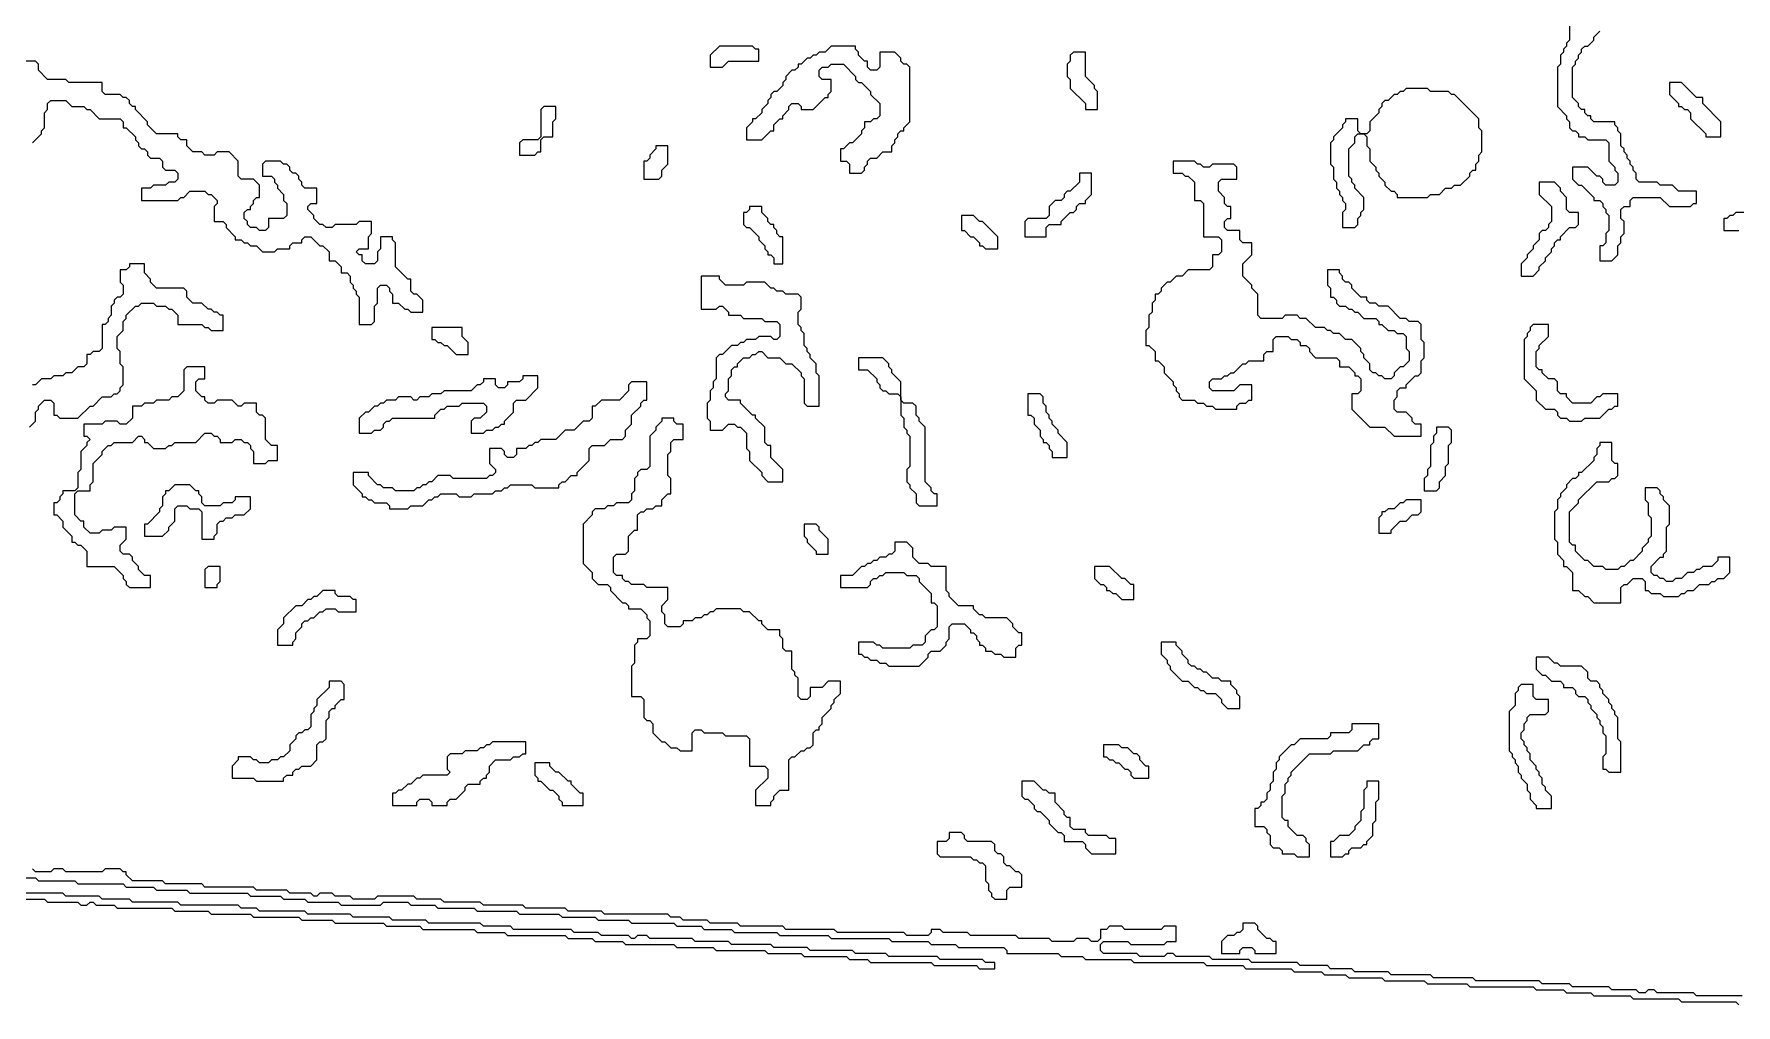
# Model space of a CAD drawing. Header units: metres. Extents: x 0 to 500, y 0 to 703.
# Drawn here: x 381.6 to 451.9, y 265.5 to 305.6 of the extents above; entities that cross this region are included whole.
import ezdxf

# ---------------------------------------------------------------- set-up
doc = ezdxf.new("R2010")
doc.units = ezdxf.units.M

msp = doc.modelspace()

# ---------------------------------------------------------------- linework, layer by layer
for points in [[(445, 306.25), (445, 305.375), (444.875, 305.25), (444.875, 305.125), (444.75, 305), (444.75, 304.875), (444.625, 304.75), (444.625, 304.375), (444.5, 304.25), (444.5, 302.625), (444.875, 302.25), (444.875, 302.125), (445, 302), (445, 301.75), (445.125, 301.625), (445.25, 301.625), (445.375, 301.5), (445.375, 301.375), (445.625, 301.375), (445.75, 301.25), (446.5, 301.25), (446.625, 301.125), (446.625, 300.375), (446.875, 300.125), (446.875, 300), (447, 299.875), (447, 299.5), (446.875, 299.375), (446.5, 299.375), (446.375, 299.5), (446.375, 299.625), (446.25, 299.75), (446.125, 299.75), (445.75, 300.125), (445.125, 300.125), (445.125, 299.625), (445.375, 299.375), (445.5, 299.375), (446, 298.875), (446, 298.75), (446.25, 298.75), (446.375, 298.625), (446.375, 298.5), (446.5, 298.375), (446.5, 298.25), (446.625, 298.125), (446.625, 297.5), (446.5, 297.375), (446.5, 297), (446.375, 296.875), (446.25, 296.875), (446.25, 296.25), (446.75, 296.25), (447, 296.5), (447, 296.875), (447.125, 297), (447.125, 297.25), (447.25, 297.375), (447.25, 297.875), (447.125, 298), (447.125, 298.375), (447.25, 298.5), (447.5, 298.5), (447.5, 298.75), (447.625, 298.875), (448.75, 298.875), (449.125, 298.5), (450, 298.5), (450.125, 298.625), (450.25, 298.625), (450.25, 299.125), (449.5, 299.125), (449.25, 299.375), (448.75, 299.375), (448.625, 299.5), (447.875, 299.5), (447.75, 299.625), (447.75, 299.875), (447.625, 300), (447.625, 300.125), (447.5, 300.25), (447.5, 300.375), (447.375, 300.5), (447.375, 300.625), (447.25, 300.75), (447.25, 300.875), (447.125, 301), (447.125, 301.5), (447, 301.625), (447, 301.75), (446.875, 301.875), (446.875, 302), (446, 302), (445.875, 302.125), (445.875, 302.25), (445.75, 302.25), (445.625, 302.375), (445.625, 302.5), (445.5, 302.5), (445.375, 302.625), (445.375, 302.75), (445.125, 303), (445.125, 304.25), (445.25, 304.375), (445.25, 304.5), (445.375, 304.625), (445.375, 304.75), (445.5, 304.875), (445.5, 305), (445.625, 305.125), (445.75, 305.125), (446, 305.375), (446, 305.5), (446.25, 305.75)], [(381.5, 301.125), (381.875, 301.5), (381.875, 301.625), (382, 301.75), (382, 302.375), (382.125, 302.5), (382.125, 302.75), (382.25, 302.875), (382.875, 302.875), (383.125, 302.625), (383.625, 302.625), (383.75, 302.5), (383.875, 302.5), (384.25, 302.125), (385.125, 302.125), (385.25, 302), (385.25, 301.75), (385.375, 301.75), (385.75, 301.375), (385.75, 301.25), (385.875, 301.125), (385.875, 301), (386, 300.875), (386.125, 300.875), (386.25, 300.75), (386.25, 300.625), (386.375, 300.5), (386.75, 300.5), (386.875, 300.375), (386.875, 300.125), (387, 300), (387.375, 300), (387.5, 299.875), (387.5, 299.625), (387.375, 299.5), (387.125, 299.5), (387, 299.375), (386.5, 299.375), (386.375, 299.25), (386, 299.25), (386, 298.75), (387.5, 298.75), (387.625, 298.875), (387.75, 298.875), (388, 299.125), (388.625, 299.125), (388.75, 299), (388.875, 299), (389.125, 298.75), (389.125, 298.625), (389, 298.5), (389, 297.875), (389.375, 297.875), (389.5, 297.75), (389.5, 297.625), (389.875, 297.25), (389.875, 297.125), (390.125, 297.125), (390.25, 297), (390.375, 297), (390.5, 296.875), (390.75, 296.875), (391, 296.625), (391.5, 296.625), (391.625, 296.75), (392.125, 296.75), (392.125, 296.875), (392.25, 297), (392.625, 297), (392.625, 297.125), (392.75, 297.25), (393, 297.25), (393.375, 296.875), (393.5, 296.875), (393.75, 296.625), (393.75, 296.25), (394, 296.25), (394.25, 296), (394.25, 295.75), (394.5, 295.75), (394.625, 295.625), (394.625, 295.375), (394.75, 295.25), (394.75, 295.125), (394.875, 295), (394.875, 294.875), (395, 294.75), (395, 293.625), (395.5, 293.625), (395.625, 293.75), (395.625, 294.375), (395.75, 294.5), (395.75, 295.125), (395.875, 295.25), (396.125, 295.25), (396.25, 295.125), (396.25, 295), (396.375, 294.875), (396.375, 294.5), (396.625, 294.5), (396.875, 294.25), (397, 294.25), (397.125, 294.125), (397.625, 294.125), (397.625, 294.625), (397.375, 294.875), (397.25, 294.875), (397.125, 295), (397.125, 295.5), (397, 295.5), (396.5, 296), (396.5, 297), (396.375, 297.125), (396.375, 297.25), (395.875, 297.25), (395.875, 296.75), (395.75, 296.625), (395.75, 296.25), (395.625, 296.125), (395.25, 296.125), (395.125, 296.25), (395.125, 296.5), (395, 296.5), (394.875, 296.625), (395, 296.75), (395.375, 296.75), (395.375, 297.25), (395.5, 297.375), (395.5, 297.875), (395, 297.875), (394.875, 297.75), (394, 297.75), (393.875, 297.625), (393.625, 297.625), (393.5, 297.75), (393.375, 297.75), (393.125, 298), (393.125, 298.125), (392.875, 298.375), (392.875, 298.5), (393, 298.625), (393.25, 298.625), (393.25, 299.25), (392.75, 299.25), (392.625, 299.375), (392.625, 299.5), (392.5, 299.625), (392.5, 299.75), (392.375, 299.875), (392.25, 299.875), (392.125, 300), (392.125, 300.125), (392, 300.25), (391.875, 300.25), (391.75, 300.375), (391.125, 300.375), (391, 300.25), (391, 299.75), (391.375, 299.75), (391.5, 299.625), (391.5, 299.5), (391.625, 299.375), (391.625, 299.25), (391.875, 299), (391.875, 298.75), (392, 298.625), (392, 298.125), (391.875, 298), (391.25, 298), (391.25, 297.625), (391.125, 297.5), (390.875, 297.5), (390.75, 297.625), (390.5, 297.625), (390.375, 297.75), (390.375, 297.875), (390.25, 298), (390.25, 298.25), (390.375, 298.375), (390.5, 298.375), (390.5, 298.5), (390.625, 298.625), (390.625, 298.75), (390.75, 298.875), (390.875, 298.875), (390.875, 299.375), (390.625, 299.625), (390.125, 299.625), (390, 299.75), (390, 300.375), (389.625, 300.75), (389.125, 300.75), (389, 300.625), (388.625, 300.625), (388.5, 300.75), (388.125, 300.75), (387.875, 301), (387.875, 301.25), (387.625, 301.25), (387.5, 301.375), (387.5, 301.5), (386.625, 301.5), (386.25, 301.875), (386.25, 302), (385.75, 302.5), (385.75, 302.625), (385.625, 302.625), (385.5, 302.75), (385.5, 302.875), (385.375, 303), (385.25, 303), (385.125, 303.125), (384.5, 303.125), (384.375, 303.25), (384.375, 303.625), (383, 303.625), (382.875, 303.75), (382.125, 303.75), (381.75, 304.125), (381.75, 304.375), (381.625, 304.5), (381.125, 304.5)], [(452.5, 298.25), (451.875, 298.25), (451.75, 298.125), (451.625, 298.125), (451.5, 298), (451.375, 298), (451.375, 297.5), (452, 297.5)], [(381.375, 289.375), (381.625, 289.625), (381.625, 290), (381.75, 290.125), (381.75, 290.25), (382, 290.5), (382.25, 290.5), (382.375, 290.375), (382.375, 289.875), (382.5, 289.875), (382.625, 289.75), (383.375, 289.75), (383.875, 290.25), (384, 290.25), (384.375, 290.625), (384.75, 290.625), (384.875, 290.75), (385, 290.75), (385.125, 290.875), (385.125, 291), (385.25, 291.125), (385.25, 291.875), (385.125, 292), (385.125, 292.5), (385, 292.625), (385, 293.125), (385.25, 293.375), (385.25, 293.75), (385.375, 293.875), (385.375, 294), (385.75, 294.375), (385.875, 294.375), (386, 294.5), (386.5, 294.5), (386.625, 294.375), (387, 294.375), (387.125, 294.25), (387.25, 294.25), (387.5, 294), (387.5, 293.625), (388.5, 293.625), (388.625, 293.5), (388.75, 293.5), (388.875, 293.375), (389.375, 293.375), (389.375, 294), (389.25, 294), (389.125, 294.125), (389, 294.125), (388.875, 294.25), (388.75, 294.25), (388.5, 294.5), (388.125, 294.5), (387.875, 294.75), (387.875, 295), (387.75, 295.125), (386.625, 295.125), (386.375, 295.375), (386.375, 295.5), (386.125, 295.75), (386.125, 296.125), (385.5, 296.125), (385.5, 296), (385.375, 295.875), (385.125, 295.875), (385.125, 295.375), (385.25, 295.25), (385.25, 294.875), (385.125, 294.75), (385, 294.75), (384.875, 294.625), (384.875, 294.5), (384.75, 294.375), (384.75, 294), (384.625, 293.875), (384.625, 293.75), (384.5, 293.625), (384.375, 293.625), (384.375, 292.625), (384.25, 292.5), (384, 292.5), (383.875, 292.375), (383.75, 292.375), (383.75, 292), (383.625, 291.875), (383.375, 291.875), (383.125, 291.625), (382.875, 291.625), (382.75, 291.5), (382.375, 291.5), (382.25, 291.375), (381.875, 291.375), (381.625, 291.125), (381.5, 291.125)], [(378.625, 270.75), (381.625, 270.75), (381.75, 270.625), (383.25, 270.625), (383.375, 270.5), (385.25, 270.5), (385.375, 270.375), (386.5, 270.375), (386.625, 270.25), (387.875, 270.25), (388, 270.125), (390.375, 270.125), (390.5, 270), (391.75, 270), (391.875, 269.875), (392.75, 269.875), (392.875, 269.75), (394.125, 269.75), (394.25, 269.625), (395.875, 269.625), (396, 269.75), (397, 269.75), (397.125, 269.625), (398.125, 269.625), (398.25, 269.5), (399.75, 269.5), (399.875, 269.375), (401.5, 269.375), (401.625, 269.25), (403.25, 269.25), (403.375, 269.125), (404.75, 269.125), (404.875, 269), (406.125, 269), (406.25, 268.875), (408, 268.875), (408.125, 268.75), (409.125, 268.75), (409.25, 268.625), (410.375, 268.625), (410.5, 268.5), (412.25, 268.5), (412.375, 268.375), (414.375, 268.375), (414.5, 268.25), (416.875, 268.25), (417, 268.125), (418.5, 268.125), (418.625, 268), (419.625, 268), (419.75, 267.875), (421.625, 267.875), (421.75, 267.75), (421.75, 267.625), (423.875, 267.625), (424, 267.5), (424.875, 267.5), (425, 267.375), (426.875, 267.375), (427, 267.25), (429.875, 267.25), (430, 267.125), (431.5, 267.125), (431.625, 267), (433.5, 267), (433.625, 266.875), (434.75, 266.875), (434.875, 266.75), (435.75, 266.75), (435.875, 266.625), (437.25, 266.625), (437.375, 266.5), (439, 266.5), (439.125, 266.375), (440.75, 266.375), (440.875, 266.25), (443.5, 266.25), (443.625, 266.125), (444.75, 266.125), (444.875, 266), (445.875, 266), (446, 265.875), (447.5, 265.875), (447.625, 265.75), (449.5, 265.75), (449.625, 265.625), (451.875, 265.625), (452, 265.5)], [(452.125, 265.875), (450.25, 265.875), (450.125, 266), (448.625, 266), (448.5, 266.125), (448.25, 266.125), (448.125, 266), (447.875, 266), (447.75, 266.125), (446.75, 266.125), (446.625, 266.25), (445.125, 266.25), (445, 266.375), (443.875, 266.375), (443.75, 266.5), (441.125, 266.5), (441, 266.625), (439.375, 266.625), (439.25, 266.75), (437.625, 266.75), (437.5, 266.875), (436.125, 266.875), (436, 267), (435.125, 267), (435, 267.125), (433.875, 267.125), (433.75, 267.25), (431.875, 267.25), (431.75, 267.375), (430.25, 267.375), (430.125, 267.5), (428.75, 267.5), (428.625, 267.625), (428.375, 267.625), (428.25, 267.5), (427.25, 267.5), (427.125, 267.625), (425.75, 267.625), (425.625, 267.75), (425.625, 268), (425.75, 268.125), (426.75, 268.125), (426.875, 268), (428.25, 268), (428.375, 268.125), (428.75, 268.125), (428.75, 268.75), (428.25, 268.75), (428.125, 268.625), (426.625, 268.625), (426.5, 268.75), (426, 268.75), (425.875, 268.625), (425.625, 268.625), (425.625, 268.25), (425.5, 268.125), (425.25, 268.125), (425.125, 268.25), (424.625, 268.25), (424.5, 268.125), (423.625, 268.125), (423.5, 268.25), (422.25, 268.25), (422.125, 268.375), (420.25, 268.375), (420.125, 268.5), (419.125, 268.5), (419, 268.625), (418.625, 268.625), (418.625, 268.5), (418.5, 268.375), (417.625, 268.375), (417.5, 268.5), (414.75, 268.5), (414.625, 268.625), (412.625, 268.625), (412.5, 268.75), (410.75, 268.75), (410.625, 268.875), (409.5, 268.875), (409.375, 269), (408.375, 269), (408.25, 269.125), (407.875, 269.125), (407.75, 269.25), (405.125, 269.25), (405, 269.375), (403.625, 269.375), (403.5, 269.5), (401.875, 269.5), (401.75, 269.625), (400.125, 269.625), (400, 269.75), (398.5, 269.75), (398.375, 269.875), (397.375, 269.875), (397.25, 270), (395.75, 270), (395.625, 269.875), (394.75, 269.875), (394.625, 270), (394, 270), (393.875, 270.125), (393.375, 270.125), (393.25, 270), (393.125, 270), (393, 270.125), (392.125, 270.125), (392, 270.25), (390.75, 270.25), (390.625, 270.375), (388.625, 270.375), (388.5, 270.5), (387, 270.5), (386.875, 270.625), (385.625, 270.625), (385.375, 270.875), (385.375, 271), (385.25, 271), (385.125, 271.125), (384.5, 271.125), (384.375, 271), (382.875, 271), (382.75, 271.125), (382.375, 271.125), (382.25, 271), (381.625, 271), (381.5, 271.125)], [(379.75, 269.875), (382, 269.875), (382.125, 269.75), (383.375, 269.75), (383.5, 269.625), (383.75, 269.625), (383.875, 269.75), (384, 269.75), (384.125, 269.625), (384.875, 269.625), (385, 269.5), (387.25, 269.5), (387.375, 269.375), (388.75, 269.375), (388.875, 269.25), (390.5, 269.25), (390.625, 269.125), (392.5, 269.125), (392.625, 269), (393.875, 269), (394, 268.875), (396, 268.875), (396.125, 268.75), (397.5, 268.75), (397.625, 268.625), (399.75, 268.625), (399.875, 268.5), (401, 268.5), (401.125, 268.375), (403.5, 268.375), (403.625, 268.25), (404.625, 268.25), (404.75, 268.125), (405.875, 268.125), (406, 268), (408, 268), (408.125, 267.875), (409.625, 267.875), (409.75, 267.75), (411.75, 267.75), (411.875, 267.625), (413.25, 267.625), (413.375, 267.5), (415.125, 267.5), (415.25, 267.375), (416, 267.375), (416.125, 267.25), (418.625, 267.25), (418.75, 267.125), (420.5, 267.125), (420.625, 267), (421.25, 267), (421.25, 267.25), (420.875, 267.25), (420.75, 267.375), (419, 267.375), (418.875, 267.5), (416.875, 267.5), (416.75, 267.625), (415.5, 267.625), (415.375, 267.75), (413.625, 267.75), (413.5, 267.875), (412.125, 267.875), (412, 268), (410.375, 268), (410.25, 268.125), (408.875, 268.125), (408.75, 268.25), (407, 268.25), (406.875, 268.375), (406.5, 268.375), (406.375, 268.25), (406.25, 268.25), (406.125, 268.375), (405, 268.375), (404.875, 268.5), (403.875, 268.5), (403.75, 268.625), (401.375, 268.625), (401.25, 268.75), (400.125, 268.75), (400, 268.875), (397.875, 268.875), (397.75, 269), (396.375, 269), (396.25, 269.125), (394.75, 269.125), (394.625, 269.25), (392.875, 269.25), (392.75, 269.375), (390.875, 269.375), (390.75, 269.5), (390.125, 269.5), (390, 269.625), (387.625, 269.625), (387.5, 269.75), (385.625, 269.75), (385.5, 269.875), (384.375, 269.875), (384.25, 270), (382.875, 270), (382.75, 270.125), (380, 270.125)]]:
    msp.add_lwpolyline(points)
for points in [[(409.875, 305.125), (409.5, 304.75), (409.5, 304.25), (410, 304.25), (410.25, 304.5), (411.5, 304.5), (411.5, 305), (411.375, 305), (411.25, 305.125)], [(414.5, 305.125), (414.25, 304.875), (414, 304.875), (413.875, 304.75), (413.75, 304.75), (413.625, 304.625), (413.5, 304.625), (413.25, 304.375), (413.125, 304.375), (413.125, 304.25), (413, 304.125), (412.875, 304.125), (412.625, 303.875), (412.625, 303.75), (412.5, 303.625), (412.5, 303.5), (412.25, 303.25), (412.125, 303.25), (412, 303.125), (412, 303), (411.875, 302.875), (411.875, 302.75), (411.625, 302.5), (411.625, 302.375), (411.375, 302.125), (411.25, 302.125), (411.25, 302), (411, 301.75), (411, 301.25), (411.625, 301.25), (412, 301.625), (412.125, 301.625), (412.125, 301.875), (412.375, 302.125), (412.5, 302.125), (412.5, 302.25), (412.75, 302.5), (412.75, 302.625), (412.875, 302.75), (413.125, 302.75), (413.25, 302.625), (413.25, 302.5), (413.75, 302.5), (414.25, 303), (414.375, 303), (414.375, 303.125), (414.5, 303.25), (414.5, 303.75), (414.125, 303.75), (414, 303.875), (414, 304.125), (414.125, 304.25), (414.375, 304.25), (414.5, 304.375), (415, 304.375), (415.5, 303.875), (415.5, 303.75), (415.625, 303.625), (415.75, 303.625), (416.125, 303.25), (416.125, 303.125), (416.5, 302.75), (416.5, 302.25), (416.375, 302.125), (416.25, 302.125), (416.125, 302), (415.875, 302), (415.875, 301.75), (415.75, 301.625), (415.75, 301.5), (415.375, 301.125), (415.25, 301.125), (415, 300.875), (414.875, 300.875), (414.875, 300.375), (415.125, 300.375), (415.25, 300.25), (415.25, 299.875), (415.75, 299.875), (415.875, 300), (415.875, 300.125), (416, 300.25), (416, 300.375), (416.125, 300.5), (416.375, 300.5), (416.625, 300.75), (417, 300.75), (417, 301), (417.125, 301.125), (417.125, 301.25), (417.25, 301.375), (417.25, 301.5), (417.375, 301.625), (417.5, 301.625), (417.5, 301.75), (417.75, 302), (417.75, 304.25), (417.625, 304.375), (417.5, 304.375), (417.375, 304.5), (417.375, 304.625), (417.125, 304.875), (416.5, 304.875), (416.5, 304.25), (416.375, 304.125), (416.125, 304.125), (416, 304.25), (416, 304.5), (415.875, 304.5), (415.625, 304.75), (415.625, 304.875), (415.5, 305), (415.5, 305.125)], [(424.5, 304.875), (424.375, 304.75), (424.375, 304.5), (424.25, 304.375), (424.25, 303.875), (424.375, 303.75), (424.375, 303.375), (425, 302.75), (425, 302.5), (425.5, 302.5), (425.5, 303.25), (425.375, 303.375), (425.375, 303.5), (425, 303.875), (425, 304.875)], [(438.25, 303.375), (438.125, 303.25), (438, 303.25), (437.875, 303.125), (437.75, 303.125), (437.5, 302.875), (437.375, 302.875), (437.25, 302.75), (437.25, 302.625), (437.125, 302.5), (437.125, 302.375), (436.75, 302), (436.75, 301.625), (436.625, 301.5), (436.375, 301.5), (436.25, 301.625), (436.25, 302.125), (435.75, 302.125), (435.75, 302), (435.625, 301.875), (435.625, 301.75), (435.25, 301.375), (435.25, 301.25), (435.125, 301.125), (435.125, 300.25), (435.25, 300.125), (435.25, 299.625), (435.375, 299.5), (435.375, 299.25), (435.5, 299.125), (435.5, 299), (435.625, 298.875), (435.625, 298.75), (435.75, 298.625), (435.75, 298.375), (435.625, 298.25), (435.625, 297.625), (436.125, 297.625), (436.25, 297.75), (436.25, 298), (436.375, 298.125), (436.375, 298.25), (436.5, 298.375), (436.5, 298.875), (436.125, 299.25), (436.125, 299.375), (436, 299.5), (436, 299.625), (435.875, 299.75), (435.875, 300.875), (436.125, 301.125), (436.125, 301.375), (436.25, 301.5), (436.5, 301.5), (436.625, 301.375), (436.625, 301), (436.75, 300.875), (436.75, 300.375), (437, 300.125), (437, 300), (437.125, 299.875), (437.125, 299.75), (437.375, 299.5), (437.375, 299.375), (437.625, 299.125), (437.75, 299.125), (437.875, 299), (437.875, 298.875), (439.125, 298.875), (439.25, 299), (439.625, 299), (439.875, 299.25), (440.125, 299.25), (440.25, 299.375), (440.5, 299.375), (440.875, 299.75), (440.875, 299.875), (441, 300), (441.125, 300), (441.125, 300.25), (441.25, 300.375), (441.25, 300.625), (441.375, 300.75), (441.375, 301.625), (441.25, 301.75), (441.25, 302.125), (440.25, 303.125), (440.125, 303.125), (440, 303.25), (439.25, 303.25), (439.125, 303.375)], [(449.125, 303.625), (449.125, 303.125), (449.5, 302.75), (449.5, 302.625), (449.625, 302.625), (449.75, 302.5), (449.875, 302.5), (450, 302.375), (450, 302.125), (450.625, 301.5), (450.625, 301.375), (451.25, 301.375), (451.25, 302), (450.5, 302.75), (450.5, 303), (450.25, 303), (449.625, 303.625)], [(402.625, 302.625), (402.5, 302.5), (402.5, 301.375), (402.375, 301.25), (401.75, 301.25), (401.625, 301.125), (401.625, 300.625), (402.25, 300.625), (402.375, 300.75), (402.5, 300.75), (402.5, 301.25), (402.625, 301.375), (403, 301.375), (403, 302), (403.125, 302.125), (403.125, 302.625)], [(407.25, 301), (407.25, 300.875), (407, 300.625), (407, 300.5), (406.875, 300.375), (406.75, 300.375), (406.75, 299.625), (407.375, 299.625), (407.5, 299.75), (407.5, 300), (407.75, 300.25), (407.75, 301)], [(428.625, 300.375), (428.625, 299.875), (429, 299.875), (429.125, 299.75), (429.25, 299.75), (429.5, 299.5), (429.5, 298.75), (429.75, 298.75), (429.875, 298.625), (429.875, 297.25), (430.5, 297.25), (430.625, 297.125), (430.625, 296.625), (430.5, 296.5), (430.25, 296.5), (430.25, 296), (430.125, 295.875), (429.25, 295.875), (429, 295.625), (428.75, 295.625), (428.5, 295.375), (428.375, 295.375), (428.125, 295.125), (428.125, 295), (428, 294.875), (427.875, 294.875), (427.875, 294.625), (427.75, 294.5), (427.75, 294.125), (427.625, 294), (427.625, 293.5), (427.5, 293.375), (427.5, 292.75), (427.625, 292.75), (427.875, 292.5), (427.875, 292.125), (428, 292.125), (428.25, 291.875), (428.25, 291.625), (428.625, 291.25), (428.625, 291.125), (428.75, 291), (428.75, 290.875), (428.875, 290.75), (428.875, 290.625), (429, 290.5), (429.5, 290.5), (429.625, 290.375), (429.875, 290.375), (430, 290.25), (430.25, 290.25), (430.375, 290.125), (431.25, 290.125), (431.25, 290.25), (431.375, 290.375), (431.625, 290.375), (431.75, 290.5), (431.875, 290.5), (431.875, 291.125), (431.375, 291.125), (431.125, 290.875), (430.25, 290.875), (430.125, 291), (430.125, 291.25), (430.25, 291.375), (430.625, 291.375), (430.75, 291.5), (430.875, 291.5), (431, 291.625), (431.125, 291.625), (431.5, 292), (431.625, 292), (431.75, 292.125), (432.375, 292.125), (432.375, 292.375), (432.5, 292.5), (432.75, 292.5), (432.75, 293), (432.875, 293.125), (433.375, 293.125), (433.5, 293), (433.75, 293), (433.875, 292.875), (433.875, 292.75), (434.125, 292.75), (434.25, 292.625), (434.25, 292.5), (434.5, 292.25), (435.375, 292.25), (435.5, 292.125), (435.5, 291.875), (435.875, 291.875), (436.125, 291.625), (436.125, 291.5), (436.25, 291.5), (436.375, 291.375), (436.375, 290.875), (436.25, 290.75), (436, 290.75), (436, 290.125), (436.75, 289.375), (437.375, 289.375), (437.75, 289), (438.875, 289), (438.875, 289.5), (438.625, 289.5), (438.5, 289.625), (438.5, 289.75), (438.25, 290), (437.875, 290), (437.75, 290.125), (437.75, 290.5), (437.875, 290.625), (437.875, 290.875), (438, 291), (438.25, 291), (438.25, 291.125), (438.625, 291.5), (438.75, 291.5), (438.875, 291.625), (438.875, 292.125), (439, 292.25), (439, 292.875), (438.875, 293), (438.875, 293.625), (438.75, 293.75), (438.375, 293.75), (438.25, 293.875), (438, 293.875), (437.5, 294.375), (437.125, 294.375), (437, 294.5), (436.75, 294.5), (436.625, 294.625), (436.625, 294.75), (436.375, 294.75), (436, 295.125), (436, 295.25), (435.875, 295.375), (435.75, 295.375), (435.625, 295.5), (435.625, 295.625), (435.5, 295.75), (435.5, 295.875), (435, 295.875), (435, 295.25), (435.125, 295.125), (435.125, 294.75), (435.25, 294.75), (435.375, 294.625), (435.375, 294.5), (435.5, 294.375), (435.75, 294.375), (435.875, 294.25), (436, 294.25), (436.125, 294.125), (436.25, 294.125), (436.5, 293.875), (437, 293.875), (437.125, 293.75), (437.125, 293.625), (437.25, 293.625), (437.5, 293.375), (437.75, 293.375), (437.875, 293.25), (438.125, 293.25), (438.25, 293.125), (438.25, 292.625), (438.375, 292.5), (438.375, 292.125), (438.125, 291.875), (438, 291.875), (437.75, 291.625), (437.75, 291.5), (437.625, 291.375), (437.375, 291.375), (437.25, 291.5), (437.125, 291.5), (437, 291.625), (436.875, 291.625), (436.75, 291.75), (436.75, 292), (436.5, 292.25), (436.5, 292.375), (436.375, 292.5), (436.375, 292.625), (436, 293), (435.75, 293), (435.5, 293.25), (435.25, 293.25), (435.125, 293.375), (435, 293.375), (434.875, 293.5), (434.5, 293.5), (434.125, 293.875), (433.875, 293.875), (433.75, 294), (433.25, 294), (433.125, 293.875), (432.25, 293.875), (432.125, 294), (432.125, 294.875), (431.875, 295.125), (431.875, 295.25), (431.5, 295.625), (431.5, 296.125), (431.875, 296.5), (431.875, 297), (431.5, 297), (431.375, 297.125), (431.375, 297.5), (430.875, 297.5), (430.75, 297.625), (430.75, 297.875), (430.875, 298), (431, 298), (431, 298.5), (430.875, 298.5), (430.75, 298.625), (430.75, 298.875), (430.5, 299.125), (430.5, 299.5), (430.625, 299.625), (431.25, 299.625), (431.25, 300.125), (431.125, 300.25), (430.25, 300.25), (430.125, 300.125), (429.875, 300.125), (429.75, 300.25), (429.625, 300.25), (429.5, 300.375)], [(424.75, 299.875), (424.75, 299.5), (424.375, 299.125), (424.25, 299.125), (424.125, 299), (424.125, 298.875), (424, 298.75), (423.75, 298.75), (423.5, 298.5), (423.5, 298.125), (423.375, 298), (422.625, 298), (422.5, 297.875), (422.5, 297.25), (423.375, 297.25), (423.375, 297.625), (423.5, 297.75), (424, 297.75), (424, 297.875), (424.375, 298.25), (424.5, 298.25), (424.625, 298.375), (424.625, 298.5), (424.75, 298.625), (425, 298.625), (425, 298.75), (425.25, 299), (425.25, 299.875)], [(443.75, 299.5), (443.75, 299), (444.25, 298.5), (444.25, 297.875), (444.125, 297.75), (444.125, 297.625), (444, 297.5), (443.875, 297.5), (443.75, 297.375), (443.75, 297.125), (443.5, 296.875), (443.5, 296.75), (443.25, 296.5), (443.25, 296.375), (443, 296.125), (443, 295.625), (443.5, 295.625), (443.75, 295.875), (443.75, 296), (444, 296.25), (444, 296.375), (444.25, 296.625), (444.25, 296.75), (444.375, 296.875), (444.375, 297), (444.5, 297.125), (444.625, 297.125), (444.625, 297.25), (445, 297.625), (445.25, 297.625), (445.375, 297.75), (445.375, 298.25), (445, 298.25), (444.875, 298.375), (444.875, 298.875), (444.625, 299.125), (444.625, 299.25), (444.375, 299.5)], [(411.125, 298.5), (411.125, 298.375), (411, 298.25), (410.875, 298.25), (410.875, 297.75), (411, 297.625), (411.125, 297.625), (411.5, 297.25), (411.5, 297.125), (411.75, 296.875), (411.75, 296.75), (411.875, 296.625), (411.875, 296.5), (412, 296.5), (412.125, 296.375), (412.125, 296.125), (412.5, 296.125), (412.5, 297.25), (412.375, 297.25), (412.25, 297.375), (412.25, 297.5), (412.125, 297.625), (412.125, 297.75), (412, 297.75), (411.875, 297.875), (411.875, 298), (411.625, 298.25), (411.625, 298.5)], [(419.875, 298.125), (419.875, 297.5), (420, 297.5), (420.25, 297.25), (420.375, 297.25), (420.625, 297), (420.625, 296.875), (420.75, 296.875), (420.875, 296.75), (421.375, 296.75), (421.375, 297.25), (420.75, 297.875), (420.625, 297.875), (420.375, 298.125)], [(409.125, 295.625), (409.125, 294.25), (409.75, 294.25), (409.875, 294.375), (410, 294.375), (410.25, 294.125), (410.25, 294), (410.75, 294), (410.875, 293.875), (411.625, 293.875), (411.75, 293.75), (412.25, 293.75), (412.375, 293.625), (412.375, 293.125), (412.25, 293), (412.125, 293), (412, 293.125), (411.5, 293.125), (411.375, 293), (411, 293), (410.875, 292.875), (410.75, 292.875), (410.625, 292.75), (410.375, 292.75), (410, 292.375), (409.875, 292.375), (409.75, 292.25), (409.75, 291.375), (409.625, 291.25), (409.625, 291), (409.5, 290.875), (409.5, 290.5), (409.375, 290.375), (409.375, 289.75), (409.5, 289.625), (409.5, 289.25), (410, 289.25), (410.25, 289.5), (410.5, 289.5), (410.625, 289.375), (410.75, 289.375), (411, 289.125), (411, 288.5), (411.125, 288.375), (411.125, 288), (411.625, 287.5), (411.625, 287.375), (411.875, 287.125), (412.5, 287.125), (412.5, 287.625), (412, 288.125), (412, 288.625), (411.875, 288.625), (411.75, 288.75), (411.75, 289.375), (411.375, 289.75), (411.375, 289.875), (411.25, 289.875), (410.75, 290.375), (410.75, 290.5), (410.25, 290.5), (410.125, 290.625), (410.125, 290.75), (410.25, 290.875), (410.25, 291.375), (410.375, 291.5), (410.375, 291.75), (410.5, 291.875), (410.625, 291.875), (410.625, 292), (410.875, 292.25), (411.125, 292.25), (411.25, 292.375), (411.375, 292.375), (411.5, 292.5), (411.625, 292.5), (411.875, 292.25), (412.375, 292.25), (412.625, 292), (412.875, 292), (413.25, 291.625), (413.25, 291.5), (413.375, 291.375), (413.375, 290.375), (413.5, 290.25), (414, 290.25), (414, 291.5), (413.875, 291.625), (413.875, 292), (413.625, 292.25), (413.625, 292.375), (413.5, 292.5), (413.5, 292.625), (413.375, 292.75), (413.375, 293.25), (413.25, 293.375), (413.25, 293.5), (413.125, 293.625), (413.125, 294.125), (413.25, 294.25), (413.25, 294.75), (413.125, 294.875), (412.625, 294.875), (412.5, 295), (412.25, 295), (412.125, 295.125), (412, 295.125), (411.75, 295.375), (411, 295.375), (410.875, 295.25), (410.125, 295.25), (409.875, 295.5), (409.875, 295.625)], [(398, 293.5), (398, 293), (398.125, 293), (398.25, 292.875), (398.375, 292.875), (398.5, 292.75), (398.625, 292.75), (399, 292.375), (399.5, 292.375), (399.5, 292.875), (399.25, 293.125), (399.25, 293.5)], [(443.5, 293.625), (443.375, 293.5), (443.375, 293.375), (443.25, 293.25), (443.25, 293.125), (443.125, 293), (443.125, 291.375), (443.625, 290.875), (443.625, 290.5), (444, 290.125), (444.375, 290.125), (444.5, 290), (444.5, 289.875), (444.625, 289.75), (444.875, 289.75), (445, 289.625), (445.5, 289.625), (445.625, 289.75), (446.25, 289.75), (446.625, 290.125), (446.75, 290.125), (446.875, 290.25), (447, 290.25), (447, 290.75), (446.375, 290.75), (446.25, 290.625), (446.125, 290.625), (445.875, 290.375), (445.125, 290.375), (444.875, 290.625), (444.875, 290.75), (444.625, 290.75), (444.5, 290.875), (444.5, 291.25), (444.375, 291.375), (444.125, 291.375), (443.875, 291.625), (443.875, 291.75), (443.75, 291.75), (443.625, 291.875), (443.625, 292.5), (443.75, 292.625), (443.75, 292.75), (444.125, 293.125), (444.125, 293.625)], [(387.875, 291.875), (387.75, 291.75), (387.75, 290.875), (387.5, 290.625), (387.25, 290.625), (387.125, 290.5), (386.625, 290.5), (386.5, 290.375), (386.125, 290.375), (386, 290.25), (385.625, 290.25), (385.625, 289.75), (385.375, 289.5), (385.125, 289.5), (385, 289.625), (384.5, 289.625), (384.375, 289.5), (383.625, 289.5), (383.625, 289), (383.75, 289), (383.875, 288.875), (383.75, 288.75), (383.75, 288.625), (383.5, 288.375), (383.5, 287.625), (383.375, 287.5), (383.375, 286.875), (383.25, 286.75), (382.75, 286.75), (382.75, 286.625), (382.625, 286.5), (382.625, 286.375), (382.5, 286.25), (382.375, 286.25), (382.375, 285.75), (382.5, 285.75), (382.75, 285.5), (382.75, 285.25), (383.125, 284.875), (383.125, 284.625), (383.25, 284.625), (383.375, 284.5), (383.5, 284.5), (383.75, 284.25), (383.75, 283.625), (384.875, 283.625), (385.25, 283.25), (385.25, 283.125), (385.375, 283), (385.375, 282.875), (385.5, 282.75), (386.375, 282.75), (386.375, 283.25), (386.125, 283.25), (385.875, 283.5), (385.875, 283.625), (385.625, 283.875), (385.625, 284), (385.5, 284.125), (385.25, 284.125), (385.125, 284.25), (385.125, 284.5), (385.375, 284.75), (385.375, 285.25), (384.875, 285.25), (384.75, 285.125), (384.375, 285.125), (384.25, 285), (383.875, 285), (383.625, 285.25), (383.625, 285.5), (383.5, 285.5), (383.25, 285.75), (383.25, 286.625), (383.375, 286.75), (383.875, 286.75), (383.875, 287), (384, 287.125), (384, 287.875), (384.375, 288.25), (384.375, 288.375), (384.625, 288.625), (384.75, 288.625), (384.875, 288.75), (385.625, 288.75), (385.875, 289), (386, 289), (386.125, 288.875), (386.125, 288.75), (386.25, 288.75), (386.5, 288.5), (387, 288.5), (387.125, 288.625), (387.25, 288.625), (387.375, 288.75), (388.25, 288.75), (388.625, 289.125), (388.875, 289.125), (389, 289), (389.125, 289), (389.25, 288.875), (389.25, 288.75), (389.75, 288.75), (389.875, 288.875), (390.125, 288.875), (390.25, 288.75), (390.375, 288.75), (390.5, 288.625), (390.5, 288.5), (390.625, 288.375), (390.625, 287.875), (391.125, 287.875), (391.25, 288), (391.625, 288), (391.625, 288.625), (391.375, 288.625), (391.125, 288.875), (391.125, 289.75), (391, 289.875), (390.875, 289.875), (390.75, 290), (390.75, 290.375), (390.25, 290.375), (390.125, 290.25), (390, 290.25), (389.75, 290.5), (389.125, 290.5), (389, 290.375), (388.75, 290.375), (388.625, 290.5), (388.625, 290.625), (388.5, 290.625), (388.25, 290.875), (388.25, 291.25), (388.375, 291.375), (388.625, 291.375), (388.625, 291.875)], [(415.625, 292.25), (415.625, 291.75), (416, 291.75), (416.375, 291.375), (416.375, 291.25), (416.5, 291.125), (416.5, 291), (416.625, 290.875), (416.75, 290.875), (416.875, 290.75), (417.25, 290.75), (417.375, 290.625), (417.375, 289.875), (417.5, 289.75), (417.5, 289.375), (417.625, 289.25), (417.625, 289.125), (417.75, 289), (417.75, 287.75), (417.625, 287.625), (417.625, 287.125), (417.75, 287), (417.75, 286.875), (418, 286.625), (418, 286.25), (418.125, 286.125), (418.875, 286.125), (418.875, 286.625), (418.75, 286.625), (418.625, 286.75), (418.625, 286.875), (418.375, 287.125), (418.375, 289.375), (418.125, 289.625), (418.125, 289.75), (418, 289.875), (418, 290.25), (417.875, 290.375), (417.5, 290.375), (417.375, 290.5), (417.375, 291.25), (417, 291.625), (417, 291.75), (416.875, 291.875), (416.875, 292), (416.625, 292.25)], [(406.25, 291.25), (406.125, 291.125), (406.125, 290.875), (405.75, 290.5), (405, 290.5), (404.75, 290.25), (404.625, 290.25), (404.625, 289.75), (404.5, 289.625), (404.25, 289.625), (403.875, 289.25), (403.5, 289.25), (403.125, 288.875), (402.5, 288.875), (402.375, 288.75), (402.25, 288.75), (402.125, 288.625), (402, 288.625), (401.875, 288.5), (401.5, 288.5), (401.5, 288.25), (401.375, 288.125), (401.125, 288.125), (401, 288.25), (401, 288.375), (400.875, 288.5), (400.375, 288.5), (400.375, 287.875), (400.625, 287.625), (400.625, 287.5), (400.5, 287.375), (400.375, 287.375), (400.25, 287.25), (398.875, 287.25), (398.75, 287.375), (398.25, 287.375), (398, 287.125), (397.875, 287.125), (397.75, 287), (397.625, 287), (397.5, 286.875), (397.375, 286.875), (397.25, 286.75), (396.5, 286.75), (396.375, 286.875), (396, 286.875), (395.875, 287), (395.75, 287), (395.375, 287.375), (395.375, 287.5), (394.75, 287.5), (394.75, 287), (395.125, 286.625), (395.125, 286.5), (395.25, 286.5), (395.375, 286.375), (395.5, 286.375), (395.625, 286.25), (396.125, 286.25), (396.25, 286.125), (396.25, 286), (397, 286), (397.125, 286.125), (397.625, 286.125), (397.875, 286.375), (398, 286.375), (398.125, 286.5), (398.25, 286.5), (398.375, 286.625), (399, 286.625), (399.125, 286.5), (399.625, 286.5), (399.75, 286.625), (400.5, 286.625), (400.625, 286.75), (400.875, 286.75), (401, 286.875), (401.125, 286.875), (401.25, 287), (402.125, 287), (402.25, 286.875), (403.25, 286.875), (403.25, 287), (403.375, 287.125), (403.5, 287.125), (403.75, 287.375), (404, 287.375), (404, 287.5), (404.5, 288), (404.5, 288.5), (404.625, 288.625), (405.125, 288.625), (405.375, 288.875), (405.875, 288.875), (406, 289), (406, 289.25), (406.25, 289.5), (406.25, 289.875), (406.625, 290.25), (406.625, 290.375), (406.75, 290.5), (406.875, 290.5), (406.875, 291.25)], [(401.75, 291.5), (401.75, 291.375), (401.625, 291.25), (401.125, 291.25), (401.125, 291.125), (401, 291), (400.75, 291), (400.625, 291.125), (400.625, 291.375), (400.125, 291.375), (400.125, 291.25), (400, 291.125), (399.875, 291.125), (399.625, 290.875), (398.5, 290.875), (398.375, 290.75), (398, 290.75), (397.875, 290.625), (397.5, 290.625), (397.375, 290.5), (397.25, 290.5), (397.125, 290.625), (396.625, 290.625), (396.5, 290.5), (396.125, 290.5), (396, 290.375), (395.875, 290.375), (395.75, 290.25), (395.625, 290.25), (395.375, 290), (395.25, 290), (395, 289.75), (395, 289.125), (395.5, 289.125), (395.625, 289.25), (395.875, 289.25), (396, 289.375), (396, 289.5), (396.125, 289.625), (396.25, 289.625), (396.375, 289.75), (398.125, 289.75), (398.125, 289.875), (398.375, 290.125), (398.5, 290.125), (398.625, 290.25), (399.125, 290.25), (399.25, 290.375), (400.125, 290.375), (400.25, 290.25), (400.25, 290), (400, 289.75), (399.75, 289.75), (399.625, 289.625), (399.625, 289.125), (400.125, 289.125), (400.25, 289.25), (400.5, 289.25), (400.625, 289.375), (400.75, 289.375), (400.875, 289.5), (401, 289.5), (401, 289.625), (401.375, 290), (401.375, 290.375), (401.5, 290.5), (401.875, 290.5), (402.375, 291), (402.375, 291.5)], [(422.625, 290.75), (422.625, 289.875), (422.75, 289.875), (422.875, 289.75), (422.875, 289.5), (423.125, 289.25), (423.125, 289), (423.25, 288.875), (423.25, 288.75), (423.375, 288.75), (423.5, 288.625), (423.5, 288.5), (423.625, 288.375), (423.625, 288.125), (424.25, 288.125), (424.25, 288.75), (423.875, 289.125), (423.875, 289.25), (423.625, 289.5), (423.625, 289.625), (423.5, 289.75), (423.5, 289.875), (423.375, 290), (423.375, 290.25), (423.25, 290.375), (423.25, 290.625), (423.125, 290.75)], [(407.5, 289.75), (407.5, 289.625), (407.25, 289.375), (407.25, 289.25), (407, 289), (407, 287.75), (406.875, 287.625), (406.625, 287.625), (406.5, 287.5), (406.5, 287.375), (406.375, 287.25), (406.375, 286.75), (406.25, 286.625), (406.25, 286.375), (406.125, 286.25), (405.625, 286.25), (405.5, 286.125), (405.25, 286.125), (405.125, 286), (404.75, 286), (404.625, 285.875), (404.625, 285.75), (404.25, 285.375), (404.25, 283.75), (404.625, 283.375), (404.625, 283.125), (404.875, 282.875), (405.25, 282.875), (405.375, 282.75), (405.375, 282.625), (405.875, 282.125), (406, 282.125), (406.125, 282), (406.125, 281.875), (406.625, 281.875), (406.875, 281.625), (406.875, 281.5), (407, 281.375), (407, 280.75), (406.875, 280.625), (406.5, 280.625), (406.5, 280.5), (406.375, 280.375), (406.375, 279.625), (406.25, 279.5), (406.25, 278.25), (406.625, 278.25), (406.75, 278.125), (406.75, 277.375), (406.875, 277.25), (407, 277.25), (407.125, 277.125), (407.125, 276.75), (407.5, 276.375), (407.625, 276.375), (407.875, 276.125), (408.125, 276.125), (408.25, 276), (408.75, 276), (408.75, 276.75), (408.875, 276.875), (409.125, 276.875), (409.25, 276.75), (410, 276.75), (410.125, 276.625), (411, 276.625), (411.125, 276.5), (411.125, 275.375), (411.75, 275.375), (411.875, 275.25), (411.875, 274.875), (411.375, 274.375), (411.375, 273.75), (412, 273.75), (412, 273.875), (412.125, 274), (412.125, 274.125), (412.375, 274.375), (412.75, 274.375), (412.75, 275.625), (412.875, 275.75), (413, 275.75), (413.25, 276), (413.375, 276), (413.5, 276.125), (413.625, 276.125), (413.75, 276.25), (413.75, 276.75), (413.875, 276.875), (414, 276.875), (414, 277), (414.125, 277.125), (414.125, 277.375), (414.5, 277.75), (414.5, 277.875), (414.625, 278), (414.625, 278.125), (414.875, 278.375), (414.875, 278.875), (414.375, 278.875), (414.125, 278.625), (413.625, 278.625), (413.625, 278.25), (413.5, 278.125), (413.25, 278.125), (413.125, 278.25), (413.125, 279), (413, 279.125), (413, 279.25), (412.875, 279.375), (412.875, 280.125), (412.625, 280.125), (412.5, 280.25), (412.5, 280.625), (412.375, 280.75), (412.375, 281), (411.875, 281), (411.625, 281.25), (411.625, 281.375), (411.5, 281.375), (411.125, 281.75), (410.875, 281.75), (410.75, 281.875), (409.75, 281.875), (409.625, 281.75), (409.5, 281.75), (409.375, 281.625), (409.25, 281.625), (409.125, 281.5), (408.875, 281.5), (408.75, 281.375), (408.375, 281.375), (408.375, 281.25), (408.25, 281.125), (407.75, 281.125), (407.625, 281.25), (407.625, 281.625), (407.5, 281.75), (407.5, 282), (407.75, 282.25), (407.75, 282.75), (406.875, 282.75), (406.75, 282.875), (406.25, 282.875), (406.125, 283), (406, 283), (405.875, 283.125), (405.875, 283.25), (405.625, 283.25), (405.5, 283.375), (405.5, 284), (405.625, 284.125), (406, 284.125), (406.125, 284.25), (406.125, 284.875), (406.375, 285.125), (406.5, 285.125), (406.5, 285.75), (406.625, 285.875), (406.75, 285.875), (406.875, 286), (407.125, 286), (407.25, 286.125), (407.5, 286.125), (407.5, 286.375), (407.75, 286.625), (407.875, 286.625), (407.875, 287.25), (407.75, 287.375), (407.75, 288.25), (407.875, 288.375), (407.875, 288.75), (408, 288.875), (408.375, 288.875), (408.375, 289.5), (408.125, 289.5), (408, 289.625), (408, 289.75)], [(439.5, 289.375), (439.5, 289.125), (439.375, 289), (439.375, 288.75), (439.25, 288.625), (439.25, 287.75), (439.125, 287.625), (439.125, 287.375), (439, 287.25), (439, 286.75), (439.5, 286.75), (439.625, 286.875), (439.625, 287.125), (439.875, 287.375), (439.875, 287.75), (440, 287.875), (440, 288.625), (440.125, 288.75), (440.125, 289.25), (440, 289.375)], [(446.25, 288.75), (446.25, 288.625), (446.125, 288.5), (446.125, 288.25), (446, 288.125), (446, 288), (445.5, 287.5), (445.375, 287.5), (445.375, 287.375), (445.25, 287.25), (445.125, 287.25), (444.875, 287), (444.875, 286.875), (444.625, 286.625), (444.625, 286.5), (444.5, 286.375), (444.5, 286), (444.375, 285.875), (444.375, 284.75), (444.5, 284.625), (444.5, 284.125), (444.75, 283.875), (444.75, 283.625), (444.875, 283.625), (445.125, 283.375), (445.125, 282.625), (445.375, 282.625), (445.625, 282.375), (445.75, 282.375), (446, 282.125), (447.125, 282.125), (447.125, 282.75), (447.25, 282.875), (447.375, 282.875), (447.625, 283.125), (448, 283.125), (448.125, 283), (448.125, 282.625), (448.25, 282.625), (448.375, 282.5), (448.75, 282.5), (448.875, 282.375), (449.5, 282.375), (449.625, 282.5), (449.75, 282.5), (449.875, 282.625), (450.125, 282.625), (450.375, 282.875), (450.75, 282.875), (450.875, 283), (451, 283), (451.125, 283.125), (451.375, 283.125), (451.625, 283.375), (451.625, 284), (451.125, 284), (451.125, 283.875), (450.875, 283.625), (450.5, 283.625), (450.375, 283.5), (450.25, 283.5), (450.125, 283.375), (449.875, 283.375), (449.625, 283.125), (449.375, 283.125), (449.25, 283), (449, 283), (448.875, 283.125), (448.75, 283.125), (448.625, 283.25), (448.5, 283.25), (448.375, 283.375), (448.375, 283.625), (448.75, 284), (448.875, 284), (448.875, 284.125), (449, 284.25), (449, 285.25), (449.125, 285.375), (449.125, 286.125), (448.875, 286.375), (448.875, 286.5), (448.75, 286.625), (448.75, 286.75), (448.625, 286.875), (448.125, 286.875), (448.125, 286.375), (448.25, 286.25), (448.25, 285.75), (448.375, 285.625), (448.375, 284.875), (448.25, 284.75), (448.25, 284.625), (448, 284.375), (448, 284.25), (447.625, 283.875), (447.5, 283.875), (447.25, 283.625), (447.125, 283.625), (447, 283.5), (446.5, 283.5), (446.375, 283.625), (446, 283.625), (445.75, 283.875), (445.625, 283.875), (445.25, 284.25), (445.25, 284.5), (445.125, 284.5), (445, 284.625), (445, 285.875), (445.375, 286.25), (445.375, 286.375), (446.125, 287.125), (446.625, 287.125), (446.75, 287.25), (446.875, 287.25), (447, 287.375), (447, 287.875), (446.875, 287.875), (446.75, 288), (446.75, 288.75)], [(387.375, 287), (387.125, 286.75), (387, 286.75), (387, 286.625), (386.875, 286.5), (386.875, 286.125), (386.75, 286), (386.75, 285.875), (386.25, 285.375), (386.125, 285.375), (386.125, 284.875), (386.875, 284.875), (387.125, 285.125), (387.125, 285.25), (387.375, 285.5), (387.375, 286), (387.5, 286.125), (387.875, 286.125), (388, 286), (388.375, 286), (388.5, 285.875), (388.5, 284.75), (389, 284.75), (389, 284.875), (389.125, 285), (389.125, 285.375), (389.25, 285.5), (389.375, 285.5), (389.5, 285.625), (389.75, 285.625), (389.875, 285.75), (390.25, 285.75), (390.5, 286), (390.5, 286.5), (389.875, 286.5), (389.875, 286.375), (389.75, 286.25), (389.375, 286.25), (389.25, 286.125), (388.625, 286.125), (388.5, 286.25), (388.5, 286.5), (388.375, 286.625), (388.375, 286.75), (388.25, 286.75), (388, 287)], [(438.25, 286.375), (438.125, 286.25), (438, 286.25), (437.75, 286), (437.5, 286), (437.375, 285.875), (437.25, 285.875), (437.25, 285.75), (437.125, 285.625), (437.125, 285), (437.625, 285), (437.625, 285.125), (438, 285.5), (438.25, 285.5), (438.5, 285.75), (438.75, 285.75), (438.875, 285.875), (438.875, 286.375)], [(413.375, 285.375), (413.375, 284.875), (413.5, 284.75), (413.5, 284.625), (413.875, 284.25), (413.875, 284.125), (414.375, 284.125), (414.375, 284.75), (414, 285.125), (414, 285.25), (413.875, 285.375)], [(417.125, 284.625), (417.125, 284.25), (417, 284.125), (416.875, 284.125), (416.75, 284), (416.5, 284), (416.375, 283.875), (416.25, 283.875), (416.125, 283.75), (416, 283.75), (415.875, 283.625), (415.75, 283.625), (415.375, 283.25), (414.875, 283.25), (414.875, 282.75), (416, 282.75), (416.125, 282.875), (416.125, 283), (416.25, 283.125), (416.375, 283.125), (416.5, 283.25), (416.625, 283.25), (416.75, 283.375), (417.5, 283.375), (417.625, 283.25), (418, 283.25), (418.125, 283.125), (418.125, 283), (418.625, 282.5), (418.625, 282.125), (418.75, 282.125), (418.875, 282), (418.875, 281.125), (418.75, 281), (418.625, 281), (418.375, 280.75), (418.375, 280.5), (418.25, 280.375), (417.875, 280.375), (417.75, 280.25), (416.625, 280.25), (416.5, 280.375), (416.375, 280.375), (416.25, 280.5), (415.625, 280.5), (415.625, 280), (415.75, 280), (415.875, 279.875), (416, 279.875), (416.125, 279.75), (416.375, 279.75), (416.5, 279.625), (416.75, 279.625), (416.875, 279.5), (418.125, 279.5), (418.5, 279.875), (418.5, 280), (418.625, 280.125), (419, 280.125), (419.25, 280.375), (419.25, 280.5), (419.375, 280.625), (419.375, 281.125), (419.5, 281.25), (420, 281.25), (420.25, 281), (420.25, 280.875), (420.375, 280.875), (420.5, 280.75), (420.5, 280.625), (420.625, 280.5), (420.625, 280.375), (420.75, 280.375), (420.875, 280.25), (420.875, 280.125), (421.125, 280.125), (421.25, 280), (421.5, 280), (421.625, 279.875), (422.125, 279.875), (422.125, 280.25), (422.25, 280.375), (422.375, 280.375), (422.375, 280.875), (422.25, 280.875), (422, 281.125), (422, 281.25), (421.75, 281.5), (420.875, 281.5), (420.75, 281.625), (420.625, 281.625), (420.375, 281.875), (420.375, 282), (419.75, 282), (419.375, 282.375), (419.375, 282.5), (419.25, 282.625), (419.25, 283.625), (418.625, 283.625), (418.5, 283.75), (418.125, 283.75), (417.875, 284), (417.875, 284.375), (417.625, 284.625)], [(388.75, 283.625), (388.625, 283.5), (388.625, 282.75), (389.125, 282.75), (389.125, 282.875), (389.25, 283), (389.25, 283.625)], [(425.375, 283.625), (425.375, 283.125), (425.625, 282.875), (425.75, 282.875), (425.875, 282.75), (425.875, 282.625), (426, 282.625), (426.125, 282.5), (426.25, 282.5), (426.5, 282.25), (427, 282.25), (427, 282.875), (426.875, 282.875), (426.625, 283.125), (426.5, 283.125), (426, 283.625)], [(393.5, 282.625), (393.25, 282.375), (393.125, 282.375), (393, 282.25), (392.875, 282.25), (392.625, 282), (392.375, 282), (391.875, 281.5), (391.875, 281.25), (391.625, 281), (391.625, 280.375), (392.25, 280.375), (392.25, 280.5), (392.375, 280.625), (392.375, 280.875), (392.625, 281.125), (392.625, 281.25), (392.75, 281.375), (392.875, 281.375), (393, 281.5), (393.125, 281.5), (393.375, 281.75), (393.5, 281.75), (393.625, 281.875), (394, 281.875), (394.125, 281.75), (394.875, 281.75), (394.875, 282.25), (394.75, 282.25), (394.625, 282.375), (394.125, 282.375), (394, 282.5), (394, 282.625)], [(428.125, 280.5), (428.125, 280), (428.375, 279.75), (428.375, 279.625), (428.5, 279.5), (428.5, 279.375), (429, 278.875), (429.25, 278.875), (429.5, 278.625), (429.625, 278.625), (429.75, 278.5), (429.875, 278.5), (430, 278.375), (430.375, 278.375), (430.625, 278.125), (430.625, 278), (430.875, 277.75), (431.375, 277.75), (431.375, 278.25), (431.25, 278.375), (431.25, 278.5), (431, 278.75), (431, 278.875), (430.625, 278.875), (430.5, 279), (430.25, 279), (430, 279.25), (429.875, 279.25), (429.75, 279.375), (429.625, 279.375), (429.5, 279.5), (429.375, 279.5), (429.25, 279.625), (429.25, 279.75), (429, 280), (429, 280.125), (428.75, 280.375), (428.75, 280.5)], [(443.625, 279.875), (443.625, 279.375), (443.875, 279.125), (444, 279.125), (444.25, 278.875), (444.625, 278.875), (444.75, 278.75), (444.75, 278.625), (445.125, 278.625), (445.25, 278.5), (445.25, 278.375), (445.375, 278.25), (445.625, 278.25), (445.75, 278.125), (445.75, 278), (445.875, 277.875), (445.875, 277.75), (446.125, 277.5), (446.125, 277.375), (446.25, 277.25), (446.25, 277.125), (446.375, 277), (446.375, 276.75), (446.5, 276.625), (446.5, 275.875), (446.375, 275.75), (446.375, 275.25), (446.5, 275.25), (446.625, 275.125), (447.125, 275.125), (447.125, 276.375), (447, 276.5), (447, 277.375), (446.875, 277.5), (446.875, 277.625), (446.75, 277.75), (446.75, 277.875), (446.625, 278), (446.625, 278.125), (446.375, 278.375), (446.375, 278.5), (446.25, 278.625), (446.25, 278.75), (446.125, 278.875), (445.875, 278.875), (445.75, 279), (445.75, 279.25), (445.5, 279.5), (444.625, 279.5), (444.5, 279.625), (444.375, 279.625), (444.125, 279.875)], [(393.75, 278.875), (393.75, 278.625), (393.25, 278.125), (393.25, 277.875), (393.125, 277.75), (393.125, 277.625), (393, 277.5), (393, 277), (392.875, 276.875), (392.75, 276.875), (392.625, 276.75), (392.5, 276.75), (392.375, 276.625), (392.375, 276.5), (392.125, 276.25), (392.125, 276), (391.875, 275.75), (391.75, 275.75), (391.625, 275.625), (391.375, 275.625), (391.25, 275.5), (390.875, 275.5), (390.75, 275.625), (390.625, 275.625), (390.5, 275.75), (390, 275.75), (390, 275.625), (389.75, 275.375), (389.75, 274.875), (390.625, 274.875), (390.75, 274.75), (391.875, 274.75), (391.875, 274.875), (392, 275), (392.25, 275), (392.25, 275.125), (392.375, 275.25), (392.5, 275.25), (392.625, 275.375), (393, 275.375), (393.25, 275.625), (393.25, 276.25), (393.375, 276.375), (393.5, 276.375), (393.625, 276.5), (393.625, 277.25), (393.75, 277.375), (393.75, 277.625), (393.875, 277.75), (394, 277.75), (394, 277.875), (394.25, 278.125), (394.375, 278.125), (394.375, 278.75), (394.25, 278.875)], [(443, 278.75), (442.875, 278.625), (442.875, 278.5), (442.75, 278.375), (442.75, 277.875), (442.5, 277.625), (442.5, 276), (442.625, 275.875), (442.625, 275.75), (442.75, 275.625), (442.75, 275.5), (442.875, 275.375), (442.875, 275.125), (443, 275), (443, 274.875), (443.25, 274.625), (443.25, 274.375), (443.375, 274.25), (443.375, 274), (443.625, 273.75), (443.625, 273.625), (444.25, 273.625), (444.25, 274.125), (444, 274.375), (444, 274.5), (443.875, 274.625), (443.875, 274.875), (443.75, 275), (443.75, 275.125), (443.625, 275.25), (443.625, 275.375), (443.375, 275.625), (443.375, 275.875), (443.25, 276), (443.25, 276.125), (443.125, 276.25), (443.125, 276.375), (443, 276.5), (443, 276.75), (443.125, 276.875), (443.125, 277.125), (443.25, 277.25), (443.25, 277.375), (443.375, 277.5), (444, 277.5), (444.125, 277.625), (444.125, 278.125), (443.625, 278.125), (443.5, 278.25), (443.5, 278.75)], [(436, 277.125), (436, 276.875), (435.875, 276.75), (435.125, 276.75), (435.125, 276.625), (435, 276.5), (433.875, 276.5), (433.625, 276.25), (433.5, 276.25), (433, 275.75), (433, 275.625), (432.875, 275.5), (432.875, 275.25), (432.75, 275.125), (432.75, 274.75), (432.625, 274.625), (432.625, 274.375), (432.5, 274.25), (432.5, 274), (432.375, 273.875), (432.25, 273.875), (432.25, 273.75), (432.125, 273.625), (432, 273.625), (432, 272.875), (432.375, 272.875), (432.5, 272.75), (432.5, 272.625), (432.625, 272.5), (432.625, 272.125), (432.75, 272), (433, 272), (433.125, 271.875), (433.125, 271.75), (433.625, 271.75), (433.75, 271.625), (434.25, 271.625), (434.25, 272.125), (434.125, 272.25), (434.125, 272.375), (434, 272.5), (433.75, 272.5), (433.375, 272.875), (433.375, 273.125), (433.25, 273.125), (433.125, 273.25), (433.125, 274.125), (433.25, 274.25), (433.25, 274.625), (433.375, 274.75), (433.375, 274.875), (433.5, 275), (433.5, 275.125), (434.25, 275.875), (435.125, 275.875), (435.25, 276), (436.25, 276), (436.5, 276.25), (436.75, 276.25), (436.75, 276.375), (436.875, 276.5), (437.125, 276.5), (437.125, 277.125)], [(400.5, 276.375), (400.375, 276.25), (400.25, 276.25), (400.125, 276.125), (400, 276.125), (399.875, 276), (399.375, 276), (399.25, 275.875), (398.75, 275.875), (398.625, 275.75), (398.625, 275.25), (398.75, 275.125), (398.625, 275), (397.625, 275), (397.5, 274.875), (397.375, 274.875), (397.125, 274.625), (397, 274.625), (396.75, 274.375), (396.625, 274.375), (396.5, 274.25), (396.375, 274.25), (396.375, 273.75), (397.375, 273.75), (397.375, 273.875), (397.5, 274), (397.875, 274), (398, 273.875), (398, 273.75), (398.625, 273.75), (398.625, 273.875), (398.75, 274), (399, 274), (399.375, 274.375), (399.375, 274.5), (399.5, 274.625), (400, 274.625), (400, 274.75), (400.125, 274.875), (400.25, 274.875), (400.25, 275), (400.375, 275.125), (400.375, 275.375), (400.625, 275.625), (401.25, 275.625), (401.375, 275.75), (401.625, 275.75), (401.75, 275.875), (401.875, 275.875), (401.875, 276.375)], [(425.75, 276.25), (425.75, 275.75), (425.875, 275.75), (426, 275.625), (426.125, 275.625), (426.25, 275.5), (426.375, 275.5), (426.625, 275.25), (426.75, 275.25), (426.875, 275.125), (426.875, 275), (427, 274.875), (427.625, 274.875), (427.625, 275.375), (427.5, 275.375), (427.25, 275.625), (427.25, 275.75), (427.125, 275.875), (427, 275.875), (426.75, 276.125), (426.5, 276.125), (426.375, 276.25)], [(402.25, 275.5), (402.25, 275), (402.375, 274.875), (402.375, 274.75), (402.5, 274.75), (402.875, 274.375), (403, 274.375), (403.25, 274.125), (403.25, 274), (403.375, 273.875), (403.375, 273.75), (404.25, 273.75), (404.25, 274.25), (404.125, 274.25), (403.75, 274.625), (403.75, 274.75), (403.625, 274.75), (403.25, 275.125), (403.125, 275.125), (402.875, 275.375), (402.875, 275.5)], [(422.375, 274.75), (422.375, 274.125), (422.5, 274), (422.625, 274), (422.875, 273.75), (422.875, 273.625), (423, 273.5), (423.125, 273.5), (423.5, 273.125), (423.5, 273), (423.875, 272.625), (424, 272.625), (424.125, 272.5), (424.125, 272.25), (424.875, 272.25), (425, 272.125), (425, 272), (425.25, 271.75), (426.25, 271.75), (426.25, 272.375), (426, 272.375), (425.875, 272.5), (425.125, 272.5), (425, 272.625), (425, 272.75), (424.5, 272.75), (424.375, 272.875), (424.375, 273.25), (424.25, 273.25), (424.125, 273.375), (424.125, 273.5), (423.75, 273.875), (423.75, 274.25), (423.5, 274.25), (423.375, 274.375), (423.25, 274.375), (422.875, 274.75)], [(436.625, 274.75), (436.625, 274.5), (436.5, 274.375), (436.5, 273.625), (436.375, 273.5), (436.375, 273.125), (436.125, 272.875), (436.125, 272.75), (435.875, 272.5), (435.5, 272.5), (435.25, 272.25), (435.125, 272.25), (435.125, 271.625), (435.625, 271.625), (435.75, 271.75), (435.875, 271.75), (435.875, 271.875), (436, 272), (436.375, 272), (436.5, 272.125), (436.625, 272.125), (436.625, 272.25), (436.875, 272.5), (436.875, 273), (437, 273.125), (437, 273.875), (437.125, 274), (437.125, 274.75)], [(419.375, 272.625), (419.375, 272.375), (419.25, 272.25), (418.875, 272.25), (418.875, 271.75), (419, 271.625), (420.25, 271.625), (420.375, 271.5), (420.5, 271.5), (420.625, 271.375), (420.75, 271.375), (420.875, 271.25), (420.875, 270.625), (421, 270.5), (421, 270.25), (421.125, 270.125), (421.125, 270), (421.25, 269.875), (421.75, 269.875), (421.75, 270.25), (421.875, 270.375), (422.375, 270.375), (422.375, 270.875), (422.25, 271), (422.125, 271), (421.875, 271.25), (421.75, 271.25), (421.625, 271.375), (421.625, 271.625), (421.5, 271.75), (421.375, 271.75), (421.25, 271.875), (421.25, 272.125), (421.125, 272.25), (420.125, 272.25), (420, 272.375), (420, 272.5), (419.875, 272.625)], [(431.5, 268.875), (431.5, 268.625), (431.375, 268.5), (431.25, 268.5), (431.125, 268.375), (430.875, 268.375), (430.625, 268.125), (430.625, 267.625), (431.375, 267.625), (431.375, 267.75), (431.5, 267.875), (431.875, 267.875), (432, 267.75), (432, 267.625), (432.875, 267.625), (432.875, 268.125), (432.75, 268.125), (432.625, 268.25), (432.5, 268.25), (432.125, 268.625), (432.125, 268.75), (432, 268.875)]]:
    msp.add_lwpolyline(points, close=True)

doc.saveas('drawing.dxf')
